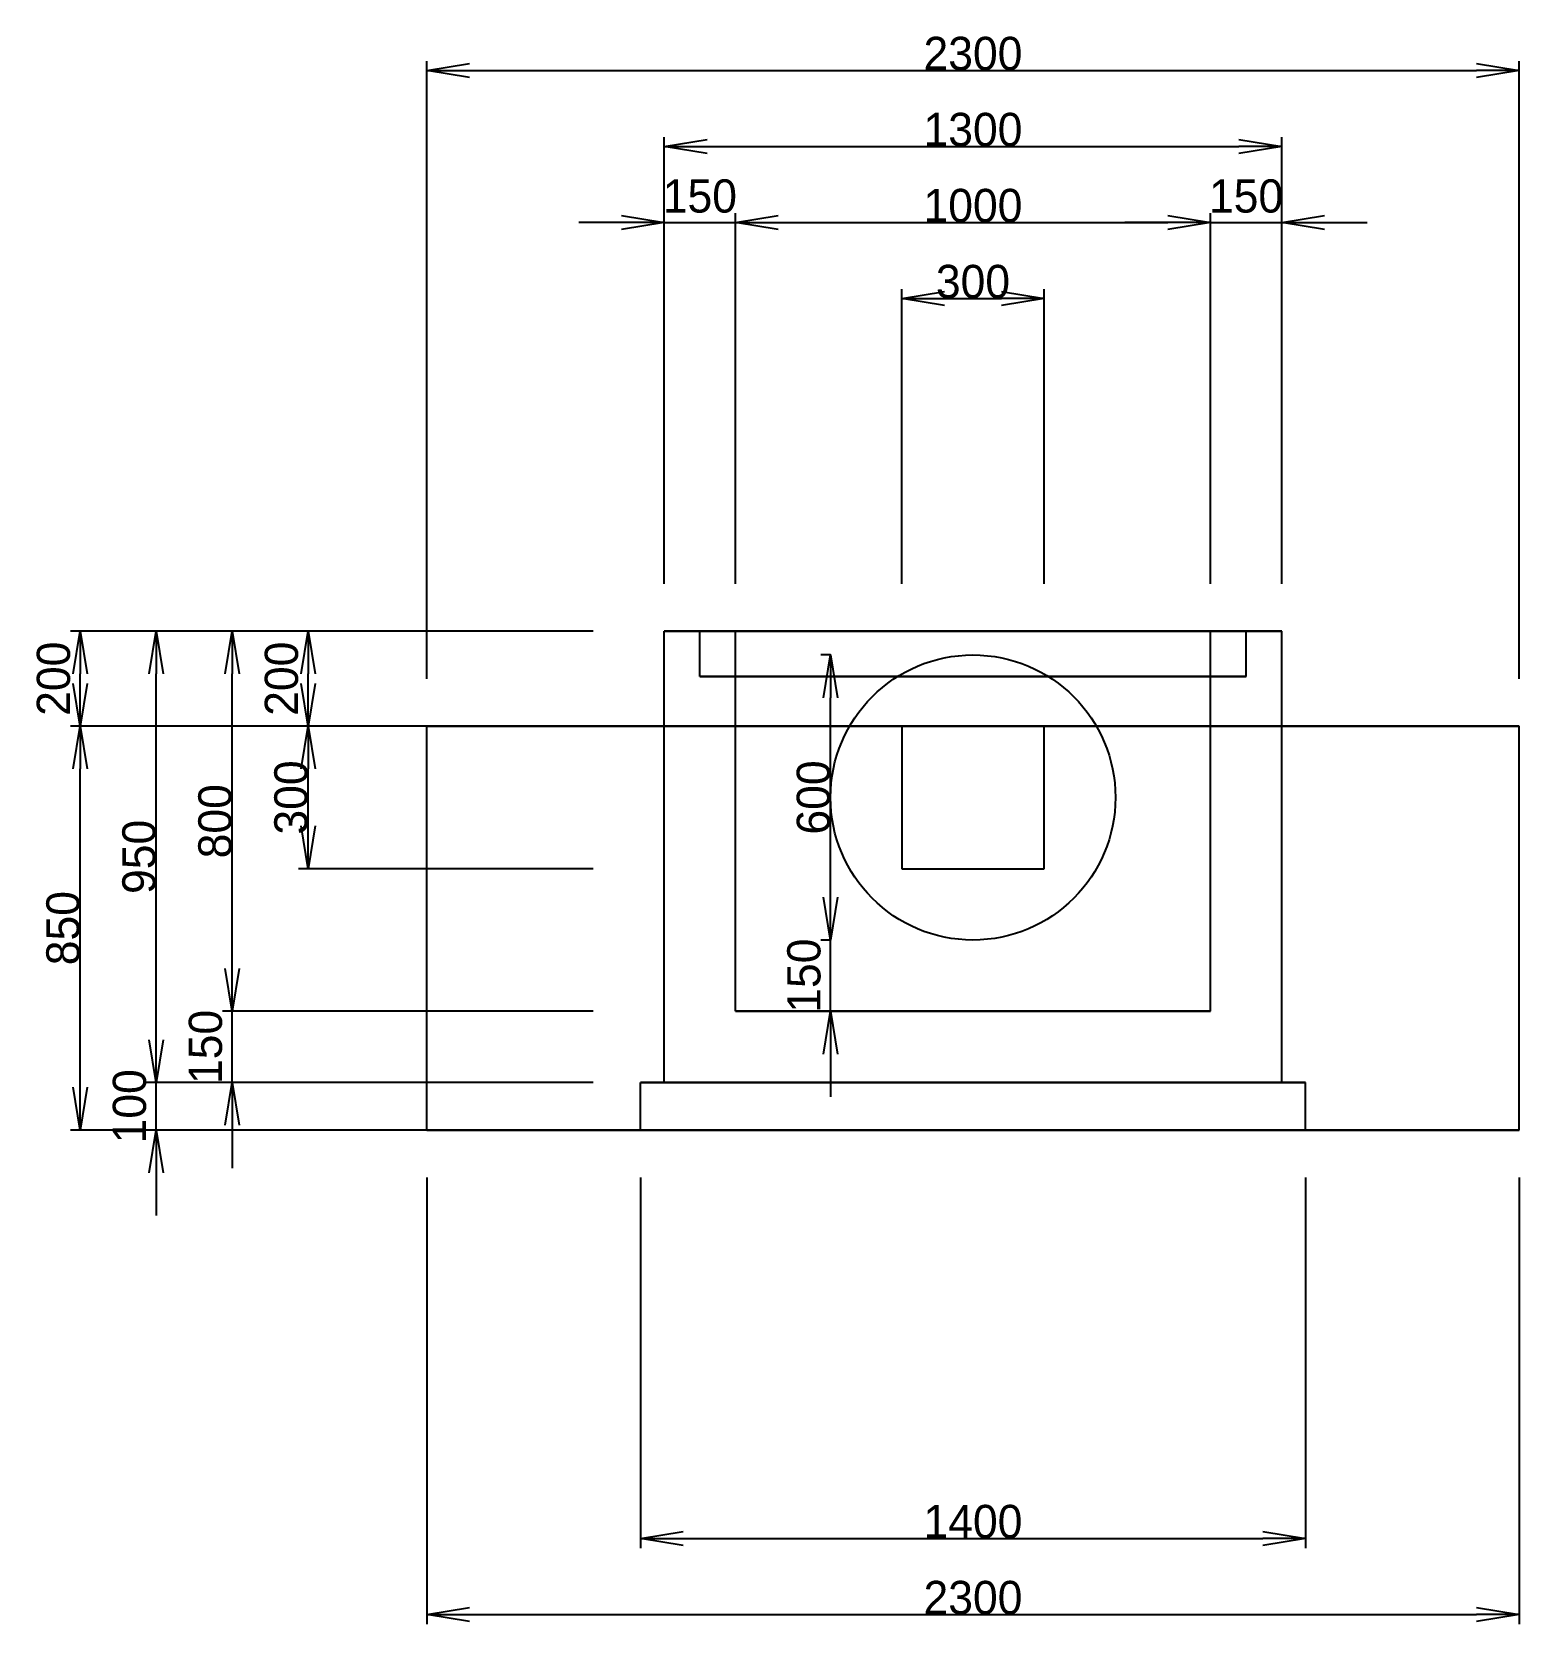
# Model space of a CAD drawing. Header units: millimetres. Extents: x -1982 to 1150, y -1040 to 2312.
import ezdxf

# ---------------------------------------------------------------- set-up
doc = ezdxf.new("R2010")
doc.units = ezdxf.units.MM
doc.linetypes.add('DASHED', pattern=[2, 2])
for name, color, linetype in [('MASU_BASE', 2, 'Continuous'), ('MASU_CONC', 7, 'Continuous'), ('MASU_DIM', 7, 'Continuous'), ('MASU_EARTH', 3, 'Continuous'), ('MASU_GRAT', 4, 'Continuous'), ('MASU_KIRI', 6, 'Continuous')]:
    doc.layers.add(name, color=color, linetype=linetype)
doc.dimstyles.new('MASU_DIM_STYLE', dxfattribs={"dimtxt": 70, "dimasz": 90, "dimexe": 20, "dimexo": 0, "dimtad": 1, "dimblk": 'OPEN', "dimblk1": 'OPEN', "dimblk2": 'OPEN', "dimcen": 2.5, "dimclrd": 7, "dimclre": 7, "dimclrt": 7, "dimazin": 3, "dimtfac": 1, "dimtmove": 0, "dimatfit": 3, "dimlwd": -4, "dimlwe": -4})

# ---------------------------------------------------------------- blocks, each defined once
blk = doc.blocks.new('_OPEN')
at = {"color": 0, "linetype": 'BYBLOCK'}
blk.add_line((0, 0), (-1, 0), dxfattribs=at)
blk.add_lwpolyline([(-1, 0.164), (0, 0), (-1, -0.164)], dxfattribs=at)
blk = doc.blocks.new('*D1')
at = {"color": 7}
for p, q in [((-150, 1150), (-150, 1770)), ((-60, 1750), (60, 1750)), ((150, 1150), (150, 1770))]:
    blk.add_line(p, q, dxfattribs=at)
at = {"layer": 'Defpoints'}
for p in [(-150, 1750), (-150, 1150), (150, 1150)]:
    blk.add_point(p, dxfattribs=at)
at = {"layer": 'MASU_DIM', "color": 7, "xscale": 90, "yscale": 90, "rotation": 180}
blk.add_blockref('_OPEN', (-150, 1750), dxfattribs=at)
at = {"layer": 'MASU_DIM', "color": 7, "xscale": 90, "yscale": 90}
blk.add_blockref('_OPEN', (150, 1750), dxfattribs=at)
at = {"layer": 'MASU_DIM', "color": 7, "insert": (0, 1785.625), "char_height": 70, "attachment_point": 5}
blk.add_mtext('300', dxfattribs=at)
blk = doc.blocks.new('*D2')
at = {"color": 7}
for p, q in [((-650, 1150), (-650, 1930)), ((-500, 1150), (-500, 1930)), ((-740, 1910), (-830, 1910)), ((-650, 1910), (-500, 1910)), ((-410, 1910), (-320, 1910))]:
    blk.add_line(p, q, dxfattribs=at)
at = {"layer": 'Defpoints'}
for p in [(-650, 1910), (-650, 1150), (-500, 1150)]:
    blk.add_point(p, dxfattribs=at)
at = {"layer": 'MASU_DIM', "color": 7, "xscale": 90, "yscale": 90}
blk.add_blockref('_OPEN', (-650, 1910), dxfattribs=at)
at = {"layer": 'MASU_DIM', "color": 7, "xscale": 90, "yscale": 90, "rotation": 180}
blk.add_blockref('_OPEN', (-500, 1910), dxfattribs=at)
at = {"layer": 'MASU_DIM', "color": 7, "insert": (-575, 1965.625), "char_height": 70, "attachment_point": 5}
blk.add_mtext('150', dxfattribs=at)
blk = doc.blocks.new('*D3')
at = {"color": 7}
for p, q in [((-500, 1150), (-500, 1930)), ((500, 1150), (500, 1930)), ((-410, 1910), (410, 1910))]:
    blk.add_line(p, q, dxfattribs=at)
at = {"layer": 'Defpoints'}
for p in [(-500, 1910), (-500, 1150), (500, 1150)]:
    blk.add_point(p, dxfattribs=at)
at = {"layer": 'MASU_DIM', "color": 7, "xscale": 90, "yscale": 90, "rotation": 180}
blk.add_blockref('_OPEN', (-500, 1910), dxfattribs=at)
at = {"layer": 'MASU_DIM', "color": 7, "xscale": 90, "yscale": 90}
blk.add_blockref('_OPEN', (500, 1910), dxfattribs=at)
at = {"layer": 'MASU_DIM', "color": 7, "insert": (0, 1945.625), "char_height": 70, "attachment_point": 5}
blk.add_mtext('1000', dxfattribs=at)
blk = doc.blocks.new('*D4')
at = {"color": 7}
for p, q in [((500, 1150), (500, 1930)), ((650, 1150), (650, 1930)), ((410, 1910), (320, 1910)), ((500, 1910), (650, 1910)), ((740, 1910), (830, 1910))]:
    blk.add_line(p, q, dxfattribs=at)
at = {"layer": 'Defpoints'}
for p in [(500, 1910), (500, 1150), (650, 1150)]:
    blk.add_point(p, dxfattribs=at)
at = {"layer": 'MASU_DIM', "color": 7, "xscale": 90, "yscale": 90}
blk.add_blockref('_OPEN', (500, 1910), dxfattribs=at)
at = {"layer": 'MASU_DIM', "color": 7, "xscale": 90, "yscale": 90, "rotation": 180}
blk.add_blockref('_OPEN', (650, 1910), dxfattribs=at)
at = {"layer": 'MASU_DIM', "color": 7, "insert": (575, 1965.625), "char_height": 70, "attachment_point": 5}
blk.add_mtext('150', dxfattribs=at)
blk = doc.blocks.new('*D5')
at = {"color": 7}
for p, q in [((-650, 1150), (-650, 2090)), ((650, 1150), (650, 2090)), ((-560, 2070), (560, 2070))]:
    blk.add_line(p, q, dxfattribs=at)
at = {"layer": 'Defpoints'}
for p in [(-650, 2070), (-650, 1150), (650, 1150)]:
    blk.add_point(p, dxfattribs=at)
at = {"layer": 'MASU_DIM', "color": 7, "xscale": 90, "yscale": 90, "rotation": 180}
blk.add_blockref('_OPEN', (-650, 2070), dxfattribs=at)
at = {"layer": 'MASU_DIM', "color": 7, "xscale": 90, "yscale": 90}
blk.add_blockref('_OPEN', (650, 2070), dxfattribs=at)
at = {"layer": 'MASU_DIM', "color": 7, "insert": (0, 2105.625), "char_height": 70, "attachment_point": 5}
blk.add_mtext('1300', dxfattribs=at)
blk = doc.blocks.new('*D6')
at = {"color": 7}
for p, q in [((-1150, 950), (-1150, 2250)), ((1150, 950), (1150, 2250)), ((-1060, 2230), (1060, 2230))]:
    blk.add_line(p, q, dxfattribs=at)
at = {"layer": 'Defpoints'}
for p in [(-1150, 2230), (-1150, 950), (1150, 950)]:
    blk.add_point(p, dxfattribs=at)
at = {"layer": 'MASU_DIM', "color": 7, "xscale": 90, "yscale": 90, "rotation": 180}
blk.add_blockref('_OPEN', (-1150, 2230), dxfattribs=at)
at = {"layer": 'MASU_DIM', "color": 7, "xscale": 90, "yscale": 90}
blk.add_blockref('_OPEN', (1150, 2230), dxfattribs=at)
at = {"layer": 'MASU_DIM', "color": 7, "insert": (0, 2265.625), "char_height": 70, "attachment_point": 5}
blk.add_mtext('2300', dxfattribs=at)
blk = doc.blocks.new('*D7')
at = {"color": 7}
for p, q in [((-700, -100), (-700, -880)), ((700, -100), (700, -880)), ((-610, -860), (610, -860))]:
    blk.add_line(p, q, dxfattribs=at)
at = {"layer": 'Defpoints'}
for p in [(-700, -100), (700, -100), (-700, -860)]:
    blk.add_point(p, dxfattribs=at)
at = {"layer": 'MASU_DIM', "color": 7, "xscale": 90, "yscale": 90, "rotation": 180}
blk.add_blockref('_OPEN', (-700, -860), dxfattribs=at)
at = {"layer": 'MASU_DIM', "color": 7, "xscale": 90, "yscale": 90}
blk.add_blockref('_OPEN', (700, -860), dxfattribs=at)
at = {"layer": 'MASU_DIM', "color": 7, "insert": (0, -824.375), "char_height": 70, "attachment_point": 5}
blk.add_mtext('1400', dxfattribs=at)
blk = doc.blocks.new('*D8')
at = {"color": 7}
for p, q in [((-1150, -100), (-1150, -1040)), ((1150, -100), (1150, -1040)), ((-1060, -1020), (1060, -1020))]:
    blk.add_line(p, q, dxfattribs=at)
at = {"layer": 'Defpoints'}
for p in [(-1150, -100), (1150, -100), (-1150, -1020)]:
    blk.add_point(p, dxfattribs=at)
at = {"layer": 'MASU_DIM', "color": 7, "xscale": 90, "yscale": 90, "rotation": 180}
blk.add_blockref('_OPEN', (-1150, -1020), dxfattribs=at)
at = {"layer": 'MASU_DIM', "color": 7, "xscale": 90, "yscale": 90}
blk.add_blockref('_OPEN', (1150, -1020), dxfattribs=at)
at = {"layer": 'MASU_DIM', "color": 7, "insert": (0, -984.375), "char_height": 70, "attachment_point": 5}
blk.add_mtext('2300', dxfattribs=at)
blk = doc.blocks.new('*D9')
at = {"color": 7}
for p, q in [((-300, 490), (-300, 580)), ((-300, 400), (-320, 400)), ((-300, 250), (-300, 400)), ((-300, 250), (-320, 250)), ((-300, 160), (-300, 70))]:
    blk.add_line(p, q, dxfattribs=at)
at = {"layer": 'Defpoints'}
for p in [(-300, 400), (-300, 250), (-300, 250)]:
    blk.add_point(p, dxfattribs=at)
at = {"layer": 'MASU_DIM', "color": 7, "xscale": 90, "yscale": 90}
for p, rotation in [((-300, 400), 270), ((-300, 250), 90)]:
    blk.add_blockref('_OPEN', p, dxfattribs=dict(at, rotation=rotation))
at = {"layer": 'MASU_DIM', "color": 7, "insert": (-355.625, 325), "char_height": 70, "attachment_point": 5, "rotation": 90}
blk.add_mtext('150', dxfattribs=at)
blk = doc.blocks.new('*D10')
at = {"color": 7}
for p, q in [((-300, 1000), (-320, 1000)), ((-300, 490), (-300, 910)), ((-300, 400), (-320, 400))]:
    blk.add_line(p, q, dxfattribs=at)
at = {"layer": 'Defpoints'}
for p in [(-300, 1000), (-300, 400), (-300, 400)]:
    blk.add_point(p, dxfattribs=at)
at = {"layer": 'MASU_DIM', "color": 7, "xscale": 90, "yscale": 90}
for p, rotation in [((-300, 1000), 90), ((-300, 400), 270)]:
    blk.add_blockref('_OPEN', p, dxfattribs=dict(at, rotation=rotation))
at = {"layer": 'MASU_DIM', "color": 7, "insert": (-335.625, 700), "char_height": 70, "attachment_point": 5, "rotation": 90}
blk.add_mtext('600', dxfattribs=at)
blk = doc.blocks.new('*D11')
at = {"color": 7}
for p, q in [((-800, 1050), (-1420, 1050)), ((-1400, 940), (-1400, 960)), ((-800, 850), (-1420, 850))]:
    blk.add_line(p, q, dxfattribs=at)
at = {"layer": 'Defpoints'}
for p in [(-800, 1050), (-1400, 850), (-800, 850)]:
    blk.add_point(p, dxfattribs=at)
at = {"layer": 'MASU_DIM', "color": 7, "xscale": 90, "yscale": 90}
for p, rotation in [((-1400, 1050), 90), ((-1400, 850), 270)]:
    blk.add_blockref('_OPEN', p, dxfattribs=dict(at, rotation=rotation))
at = {"layer": 'MASU_DIM', "color": 7, "insert": (-1455.625, 950), "char_height": 70, "attachment_point": 5, "rotation": 90}
blk.add_mtext('200', dxfattribs=at)
blk = doc.blocks.new('*D12')
at = {"color": 7}
for p, q in [((-800, 850), (-1420, 850)), ((-1400, 640), (-1400, 760)), ((-800, 550), (-1420, 550))]:
    blk.add_line(p, q, dxfattribs=at)
at = {"layer": 'Defpoints'}
for p in [(-800, 850), (-1400, 550), (-800, 550)]:
    blk.add_point(p, dxfattribs=at)
at = {"layer": 'MASU_DIM', "color": 7, "xscale": 90, "yscale": 90}
for p, rotation in [((-1400, 850), 90), ((-1400, 550), 270)]:
    blk.add_blockref('_OPEN', p, dxfattribs=dict(at, rotation=rotation))
at = {"layer": 'MASU_DIM', "color": 7, "insert": (-1435.625, 700), "char_height": 70, "attachment_point": 5, "rotation": 90}
blk.add_mtext('300', dxfattribs=at)
blk = doc.blocks.new('*D13')
at = {"color": 7}
for p, q in [((-800, 1050), (-1580, 1050)), ((-1560, 340), (-1560, 960)), ((-800, 250), (-1580, 250))]:
    blk.add_line(p, q, dxfattribs=at)
at = {"layer": 'Defpoints'}
for p in [(-800, 1050), (-1560, 250), (-800, 250)]:
    blk.add_point(p, dxfattribs=at)
at = {"layer": 'MASU_DIM', "color": 7, "xscale": 90, "yscale": 90}
for p, rotation in [((-1560, 1050), 90), ((-1560, 250), 270)]:
    blk.add_blockref('_OPEN', p, dxfattribs=dict(at, rotation=rotation))
at = {"layer": 'MASU_DIM', "color": 7, "insert": (-1595.625, 650), "char_height": 70, "attachment_point": 5, "rotation": 90}
blk.add_mtext('800', dxfattribs=at)
blk = doc.blocks.new('*D14')
at = {"color": 7}
for p, q in [((-1560, 340), (-1560, 430)), ((-800, 250), (-1580, 250)), ((-1560, 100), (-1560, 250)), ((-800, 100), (-1580, 100)), ((-1560, 10), (-1560, -80))]:
    blk.add_line(p, q, dxfattribs=at)
at = {"layer": 'Defpoints'}
for p in [(-800, 250), (-1560, 100), (-800, 100)]:
    blk.add_point(p, dxfattribs=at)
at = {"layer": 'MASU_DIM', "color": 7, "xscale": 90, "yscale": 90}
for p, rotation in [((-1560, 250), 270), ((-1560, 100), 90)]:
    blk.add_blockref('_OPEN', p, dxfattribs=dict(at, rotation=rotation))
at = {"layer": 'MASU_DIM', "color": 7, "insert": (-1615.625, 175), "char_height": 70, "attachment_point": 5, "rotation": 90}
blk.add_mtext('150', dxfattribs=at)
blk = doc.blocks.new('*D15')
at = {"color": 7}
for p, q in [((-1720, 190), (-1720, 280)), ((-800, 100), (-1740, 100)), ((-1720, 0), (-1720, 100)), ((-800, 0), (-1740, 0)), ((-1720, -90), (-1720, -180))]:
    blk.add_line(p, q, dxfattribs=at)
at = {"layer": 'Defpoints'}
for p in [(-800, 100), (-1720, 0), (-800, 0)]:
    blk.add_point(p, dxfattribs=at)
at = {"layer": 'MASU_DIM', "color": 7, "xscale": 90, "yscale": 90}
for p, rotation in [((-1720, 100), 270), ((-1720, 0), 90)]:
    blk.add_blockref('_OPEN', p, dxfattribs=dict(at, rotation=rotation))
at = {"layer": 'MASU_DIM', "color": 7, "insert": (-1775.625, 50), "char_height": 70, "attachment_point": 5, "rotation": 90}
blk.add_mtext('100', dxfattribs=at)
blk = doc.blocks.new('*D16')
at = {"color": 7}
for p, q in [((-800, 1050), (-1740, 1050)), ((-1720, 190), (-1720, 960)), ((-800, 100), (-1740, 100))]:
    blk.add_line(p, q, dxfattribs=at)
at = {"layer": 'Defpoints'}
for p in [(-800, 1050), (-1720, 100), (-800, 100)]:
    blk.add_point(p, dxfattribs=at)
at = {"layer": 'MASU_DIM', "color": 7, "xscale": 90, "yscale": 90}
for p, rotation in [((-1720, 1050), 90), ((-1720, 100), 270)]:
    blk.add_blockref('_OPEN', p, dxfattribs=dict(at, rotation=rotation))
at = {"layer": 'MASU_DIM', "color": 7, "insert": (-1755.625, 575), "char_height": 70, "attachment_point": 5, "rotation": 90}
blk.add_mtext('950', dxfattribs=at)
blk = doc.blocks.new('*D17')
at = {"color": 7}
for p, q in [((-800, 850), (-1900, 850)), ((-1880, 90), (-1880, 760)), ((-800, 0), (-1900, 0))]:
    blk.add_line(p, q, dxfattribs=at)
at = {"layer": 'Defpoints'}
for p in [(-800, 850), (-1880, 0), (-800, 0)]:
    blk.add_point(p, dxfattribs=at)
at = {"layer": 'MASU_DIM', "color": 7, "xscale": 90, "yscale": 90}
for p, rotation in [((-1880, 850), 90), ((-1880, 0), 270)]:
    blk.add_blockref('_OPEN', p, dxfattribs=dict(at, rotation=rotation))
at = {"layer": 'MASU_DIM', "color": 7, "insert": (-1915.625, 425), "char_height": 70, "attachment_point": 5, "rotation": 90}
blk.add_mtext('850', dxfattribs=at)
blk = doc.blocks.new('*D18')
at = {"color": 7}
for p, q in [((-800, 1050), (-1900, 1050)), ((-1880, 940), (-1880, 960)), ((-800, 850), (-1900, 850))]:
    blk.add_line(p, q, dxfattribs=at)
at = {"layer": 'Defpoints'}
for p in [(-800, 1050), (-1880, 850), (-800, 850)]:
    blk.add_point(p, dxfattribs=at)
at = {"layer": 'MASU_DIM', "color": 7, "xscale": 90, "yscale": 90}
for p, rotation in [((-1880, 1050), 90), ((-1880, 850), 270)]:
    blk.add_blockref('_OPEN', p, dxfattribs=dict(at, rotation=rotation))
at = {"layer": 'MASU_DIM', "color": 7, "insert": (-1935.625, 950), "char_height": 70, "attachment_point": 5, "rotation": 90}
blk.add_mtext('200', dxfattribs=at)

msp = doc.modelspace()

# ---------------------------------------------------------------- linework, layer by layer
at = {"layer": 'MASU_BASE', "linetype": 'Continuous'}
for p, q in [((-700, 0), (-700, 100)), ((-700, 100), (700, 100)), ((-700, 0), (-700, 100)), ((700, 100), (-700, 100)), ((-700, 100), (-650, 100)), ((-650, 100), (-700, 100)), ((700, 0), (700, 100)), ((700, 0), (700, 100)), ((-700, 0), (700, 0)), ((700, 0), (-700, 0))]:
    msp.add_line(p, q, dxfattribs=at)
at = {"layer": 'MASU_CONC', "linetype": 'Continuous'}
for p, q in [((-650, 100), (-650, 1050)), ((-650, 1050), (650, 1050)), ((-650, 100), (-650, 1050)), ((650, 1050), (-650, 1050)), ((-500, 250), (-500, 1050)), ((-500, 1050), (500, 1050)), ((-500, 250), (-500, 1050)), ((500, 1050), (-500, 1050)), ((500, 250), (500, 1050)), ((500, 250), (500, 1050)), ((650, 100), (650, 1050)), ((650, 100), (650, 1050)), ((-500, 250), (500, 250)), ((500, 250), (-500, 250)), ((-650, 100), (650, 100)), ((650, 100), (-650, 100))]:
    msp.add_line(p, q, dxfattribs=at)
at = {"layer": 'MASU_EARTH', "linetype": 'DASHED'}
for p, q in [((-1150, 0), (-1150, 850)), ((-1150, 850), (1150, 850)), ((-1150, 0), (-1150, 850)), ((1150, 850), (-1150, 850)), ((1150, 0), (1150, 850)), ((1150, 0), (1150, 850)), ((-1150, 0), (1150, 0)), ((1150, 0), (-1150, 0))]:
    msp.add_line(p, q, dxfattribs=at)
at = {"layer": 'MASU_GRAT', "linetype": 'Continuous'}
for p, q in [((-575, 955), (-575, 1050)), ((-575, 1050), (575, 1050)), ((-575, 955), (-575, 1050)), ((575, 1050), (-575, 1050)), ((575, 955), (575, 1050)), ((575, 955), (575, 1050)), ((-575, 955), (575, 955)), ((575, 955), (-575, 955))]:
    msp.add_line(p, q, dxfattribs=at)
at = {"layer": 'MASU_KIRI', "linetype": 'DASHED'}
for p, q in [((150, 850), (-150, 850)), ((-150, 850), (-150, 550)), ((150, 550), (150, 850)), ((-150, 550), (150, 550))]:
    msp.add_line(p, q, dxfattribs=at)
msp.add_circle((0, 700), 300, dxfattribs=at)

# ---------------------------------------------------------------- dimensions: what is measured, and where the dimension line sits
at = {"layer": 'MASU_DIM'}
for base, p1, p2, picture, middle in [((-1150, 2230), (-1150, 950), (1150, 950), '*D6', (0, 2265.625)), ((-650, 2070), (-650, 1150), (650, 1150), '*D5', (0, 2105.625)), ((-650, 1910), (-650, 1150), (-500, 1150), '*D2', (-575, 1965.625)), ((500, 1910), (500, 1150), (650, 1150), '*D4', (575, 1965.625)), ((-500, 1910), (-500, 1150), (500, 1150), '*D3', (0, 1945.625)), ((-150, 1750), (-150, 1150), (150, 1150), '*D1', (0, 1785.625)), ((-1150, -1020), (-1150, -100), (1150, -100), '*D8', (0, -984.375)), ((-700, -860), (-700, -100), (700, -100), '*D7', (0, -824.375))]:
    dim = msp.add_linear_dim(base=base, p1=p1, p2=p2, dimstyle='MASU_DIM_STYLE', dxfattribs=at)
    dim.commit()
    dim.dimension.update_dxf_attribs({"geometry": picture, "text_midpoint": middle})
for base, p1, p2, picture, middle in [((-1880, 850), (-800, 850), (-800, 1050), '*D18', (-1935.625, 950)), ((-1720, 100), (-800, 100), (-800, 1050), '*D16', (-1755.625, 575)), ((-1560, 250), (-800, 250), (-800, 1050), '*D13', (-1595.625, 650)), ((-1400, 850), (-800, 850), (-800, 1050), '*D11', (-1455.625, 950)), ((-300, 400), (-300, 400), (-300, 1000), '*D10', (-335.625, 700)), ((-1880, 0), (-800, 0), (-800, 850), '*D17', (-1915.625, 425)), ((-1400, 550), (-800, 550), (-800, 850), '*D12', (-1435.625, 700)), ((-300, 250), (-300, 250), (-300, 400), '*D9', (-355.625, 325)), ((-1560, 100), (-800, 100), (-800, 250), '*D14', (-1615.625, 175)), ((-1720, 0), (-800, 0), (-800, 100), '*D15', (-1775.625, 50))]:
    dim = msp.add_linear_dim(base=base, p1=p1, p2=p2, angle=90, dimstyle='MASU_DIM_STYLE', dxfattribs=at)
    dim.commit()
    dim.dimension.update_dxf_attribs({"geometry": picture, "text_midpoint": middle})

doc.saveas('drawing.dxf')
